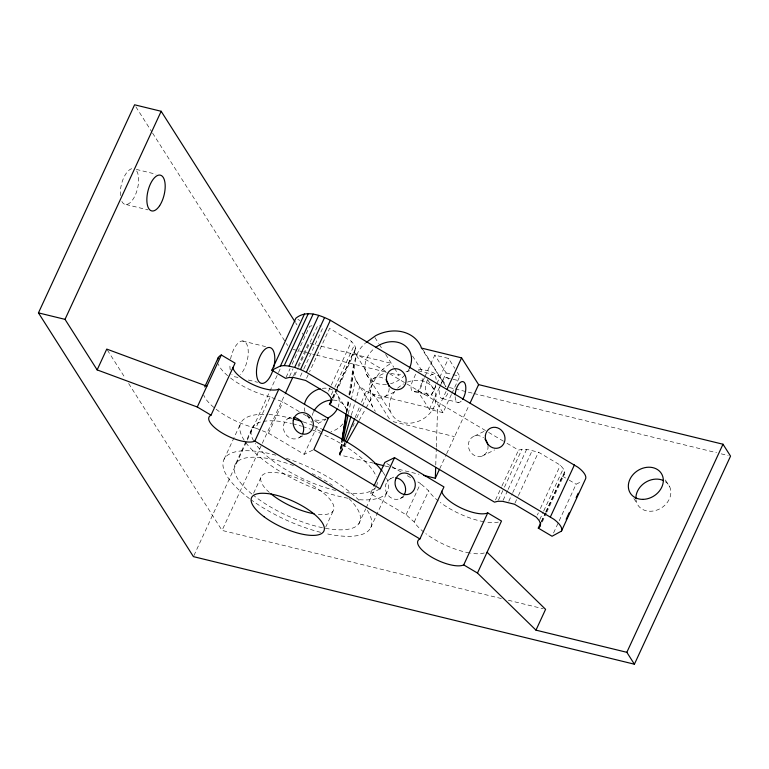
<?xml version="1.0" encoding="UTF-8"?>
<svg xmlns="http://www.w3.org/2000/svg" width="769" height="769" viewBox="0 0 769 769"><rect width="100%" height="100%" fill="white"/><g stroke="black" fill="none" stroke-linecap="round" stroke-linejoin="round"><path stroke-width="0.58" stroke-dasharray="3.85 2.88" d="M435.754 465.053L436.302 448.26M436.34 447.068L437.551 409.877L446.058 391.459M349.674 394.497C354.432 377.444 349.943 355.884 365.323 343.31M333.362 398.217L355.393 350.529L355.711 348.001L354.394 344.887L351.51 341.388L329.603 328.401L309.58 371.754M546.749 512.25L564.273 474.319L564.6 471.791L563.273 468.677L560.39 465.178L538.492 452.201L526.669 449.307L521.968 449.24L518.527 450.125L506.146 442.781M373.513 463.169L339.696 454.921L341.878 440.704M346.233 412.261L348.232 399.226M348.963 394.487L353.692 363.679M346.165 443.434L339.696 454.921L342.042 440.704M346.742 412.271L348.895 399.236M345.223 442.963L339.696 454.921L342.042 440.868M346.742 412.742L348.895 399.861M349.684 395.17L356.335 355.336L373.349 382.097A36.777 30.097 -32.4 0 0 375.359 411.28M345.146 441.752L339.696 454.921L342.407 441.992M348.328 413.78L351.039 400.851M351.279 399.669L355.47 379.684L353.394 371.985M339.696 454.921L343.378 442.329M351.414 414.866L354.759 403.427M355.095 402.283L359.786 386.259L355.47 379.684L372.484 406.445M415.548 374.215C413.847 379.319 409.608 384.663 411.463 390.219L412.597 391.286L428.881 395.314M355.134 417.596L359.671 406.618M361.488 402.225L366.034 391.248L359.786 386.259M224.058 459.266L240.88 422.854M235.939 463.198L252.77 426.776M193.932 555.545L246.782 441.156M247.291 440.06L277.993 373.609M278.503 372.523L281.012 367.073M312.772 450.105L304.168 454.325L268.516 433.197L255.769 428.131L270.198 396.919L282.934 401.985L299.237 411.636M286.106 377.271L290.115 368.601M292.114 364.266L309.647 326.335L311.935 325.748M289.548 376.387L293.056 368.803M501.359 598.551L222.049 530.418L261.787 444.395M262.296 443.309L284.934 394.314M293.489 375.801L295.998 370.36M298.016 366.006L308.58 343.137L319.068 345.694M294.748 375.378L298.247 367.784M298.757 366.707L317.78 325.518L321.163 326.123M268.516 433.197L282.934 401.985M300.381 376.377L303.39 369.879M303.89 368.793L323.422 326.527M306.571 378.261L309.08 372.84M253.607 493.217L261.306 476.569M328.469 391.238L351.51 341.388M331.352 394.737L334.361 388.23M334.861 387.153L354.394 344.887M304.168 454.325L318.587 423.113L326.123 419.422M332.41 397.804L336.418 389.133M336.918 388.057L353.442 352.289L355.393 350.529M332.679 397.852L336.687 389.181M337.187 388.105L355.711 348.001M352.75 426.66L354.259 423.402M356.768 417.961L361.795 407.089M362.295 406.003C369.812 390.719 374.859 371.638 391.306 363.324L320.231 345.983M325.71 527.13L333.4 510.481M423.93 532.186A42.91 15.236 24.8 0 1 414.241 522.045L406.09 514.73L370.437 493.602L373.426 487.142M451.403 394.478L442.992 412.684L429.333 409.348L417.99 391.517L424.43 377.589M424.921 376.522L434.821 355.095L448.481 358.431L454.777 368.341M358.767 523.862L365.698 508.867M366.188 507.8L375.099 488.517M442.992 412.684L431.659 394.843L448.481 358.431M370.648 527.794L387.48 491.381M429.333 409.348L439.724 386.855M440.224 385.788L446.155 372.936L434.821 355.095M451.903 393.401L459.824 376.272L457.295 372.302M406.09 514.73L420.518 483.518L416.442 481.096M414.241 522.045L428.66 490.833L420.518 483.518M439.762 468.648L446.174 454.777M446.664 453.71L469.08 405.205M495.496 499.975L501.503 486.969M502.003 485.883L518.527 450.125M498.437 500.177L503.945 488.257M504.445 487.181L521.968 449.24M503.128 500.244L507.636 490.497M508.136 489.411L526.669 449.307M508.77 501.253L512.269 493.669M512.769 492.583L532.302 450.317M514.961 503.137L517.96 496.63M518.46 495.544L538.492 452.201M537.358 515.028L538.358 512.865M540.367 508.53L560.39 465.178M539.742 519.613L543.241 512.019M543.741 510.943L563.273 468.677M541.299 521.593L545.308 512.923M545.807 511.846L562.331 476.078L564.273 474.319M541.568 521.642L545.567 512.971M546.077 511.894L564.6 471.791M542.241 522.007L546.25 513.336M553.545 532.994L576.087 484.23L582.162 481.25M359.094 420.451L365.563 408.954M366.15 407.906L373.792 394.324L437.551 409.877M390.729 373.225L398.871 375.214L400.438 374.195M287.779 418.769L292.076 416.654M373.724 378.386L386.432 372.167M299.324 437.542L303.63 435.427M384.952 396.641L395.545 391.45M474.492 436.061L484.028 431.39M390.623 478.645L393.853 477.068M370.437 493.602L380.126 488.853M481.932 456.161L494.64 449.932M400.332 498.466L405.715 495.832M484.278 552.959L481.481 553.67A42.91 15.236 24.8 0 1 470.541 553.122M414.203 391.729C421.652 391.488 423.738 381.828 421.489 375.964M136.334 169.411L155.972 174.207M126.049 204.516L147.994 209.87M446.155 372.936L451.855 374.32M452.989 374.599L459.824 376.272M418.182 370.754L432.86 374.34M446.52 377.675L459.045 380.732M293.066 349.405L315.155 354.788M316.319 355.076L386.076 372.09M449.423 387.547L454.094 388.681M455.258 388.97L472.762 393.238M473.925 393.517L716.554 452.71M721.216 453.845L728.214 455.556M242.485 340.984L265.584 346.617M417.99 391.517L431.659 394.843M442.55 398.64L458.487 402.533M237.977 377.492L235.67 376.925A18.389 8.305 -76.3 0 1 231.863 374.561M248.368 380.03L257.615 382.28M393.122 421.643L454.556 436.638M385.182 466.014L391.008 467.437M392.18 467.725L418.999 474.271M508.347 600.253L543.26 608.769M366.034 391.248L373.792 394.324L390.806 421.085M297.853 319.346L299.823 320.51M353.442 352.289L388.528 373.08M389.556 373.686L487.575 431.774M488.603 432.389L505.118 442.175M562.331 476.078L568.224 479.577M569.204 480.154L576.087 484.23M303.313 414.058L309.426 417.673M314.511 420.701L318.587 423.113M386.903 463.592L390.979 466.004M391.998 466.61L401.158 472.041M407.272 475.665L411.348 478.078M665.339 479.962L669.751 486.892M633.867 498.514L637.011 503.464M422.844 349.52L445.924 386.692L421.354 348.049M412.559 356.028L423.267 372.878M427.679 379.809L434.61 390.71M374.926 337.562L378.704 343.503M379.338 344.493L381.857 348.463M385.634 354.403L393.824 367.284M394.459 368.274L398.871 375.214M366.39 374.167L390.96 412.809M295.7 322.893L296.988 324.912M302.14 333.015L304.072 336.053M338.1 395.948L345.666 407.839M135.882 106.824L151.964 132.105M152.598 133.114L285.712 342.484M286.356 343.493L287.644 345.521M307.254 415.491L311.666 422.431M107.4 350.097L125.434 378.463M128.654 383.529L222.049 530.418M136.671 170.939A18.389 8.305 -76.3 0 1 134.479 196.787A18.389 8.305 -76.3 0 1 121.377 200.363M120.377 195.595A18.389 8.305 -76.3 0 1 132.874 168.565M230.565 359.036A18.389 8.305 -76.3 0 1 246.291 343.349A18.389 8.305 -76.3 0 1 240.38 374.484M230.248 369.956A18.389 8.305 -76.3 0 1 229.969 363.679M405.945 371.86A36.777 30.097 -32.4 0 1 411.607 370.331M418.461 369.601A36.777 30.097 -32.4 0 1 445.52 385.192M665.329 481.654A18.389 15.053 -32.4 0 1 661.129 508.088A18.389 15.053 -32.4 0 1 635.973 499.619M407.474 382.097A24.521 20.071 -32.4 0 1 436.042 399.515A24.521 20.071 -32.4 0 1 404.1 422.777A24.521 20.071 -32.4 0 1 394.747 391.363M397.592 388.268A24.521 20.071 -32.4 0 1 403.619 383.875M333.246 400.063A18.389 15.053 -32.4 0 1 346.704 411.684M342.82 423.921A18.389 15.053 -32.4 0 1 331.016 431.582M321.058 431.447A18.389 15.053 -32.4 0 1 315.079 427.699M312.252 415.356A18.389 15.053 -32.4 0 1 313.358 412.232M469.398 552.93A42.91 15.236 24.8 0 1 425.834 533.657M498.408 522.074A42.91 15.236 24.8 0 1 484.97 521.911M483.826 521.718A42.91 15.236 24.8 0 1 440.262 502.445M438.359 500.975A42.91 15.236 24.8 0 1 428.66 490.833M270.198 396.919A42.91 15.236 24.8 0 1 228.556 376.435M227.672 375.695A42.91 15.236 24.8 0 1 218.165 363.891M255.769 428.131A42.91 15.236 24.8 0 1 203.737 395.103M367.313 510.366A80.918 28.732 24.8 0 1 325.181 533.446M320.625 532.35A80.918 28.732 24.8 0 1 251.242 499.917M249.473 498.62A80.918 28.732 24.8 0 1 224.49 458.497A80.918 28.732 24.8 0 1 276.263 455.277M286.376 458.314A80.918 28.732 24.8 0 1 360.142 501.446M386.615 478.405A80.918 28.732 24.8 0 1 356.845 499.485M347.934 498.225A80.918 28.732 24.8 0 1 244.782 441.127M244.215 440.272A80.918 28.732 24.8 0 1 267.631 414.433M268.91 414.52A80.918 28.732 24.8 0 1 291.989 418.576M303.197 421.902A80.918 28.732 24.8 0 1 313.118 425.468M314.204 425.891A80.918 28.732 24.8 0 1 321.798 429.044M382.972 472.233A80.918 28.732 24.8 0 1 386.086 477.318M375.589 487.45A68.652 24.377 24.8 0 1 342.753 491.987M335.726 490.497A68.652 24.377 24.8 0 1 255.212 443.415M253.616 440.829A68.652 24.377 24.8 0 1 291.441 423.45M292.633 423.729A68.652 24.377 24.8 0 1 301.573 426.189M302.659 426.526A68.652 24.377 24.8 0 1 310.34 429.15M312.522 429.967A68.652 24.377 24.8 0 1 376.358 476.934M377.329 482.403A68.652 24.377 24.8 0 1 376.637 485.595M269.352 492.448A39.844 14.15 24.8 0 1 274.62 472.522A39.844 14.15 24.8 0 1 326.835 495.986A39.844 14.15 24.8 0 1 318.155 514.374M348.943 498.523A68.652 24.377 24.8 0 1 323.624 527.957M322.451 527.717A68.652 24.377 24.8 0 1 253.876 495.659M251.934 494.083A68.652 24.377 24.8 0 1 238.486 460.775A68.652 24.377 24.8 0 1 293.518 465.562M312.099 473.56A68.652 24.377 24.8 0 1 332.535 485.354M301.285 435.821A11.035 9.91 63.9 0 1 284.751 432.707A11.035 9.91 63.9 0 1 291.836 417.365M403.638 495.688A11.035 9.91 63.9 0 1 387.038 493.765A11.035 9.91 63.9 0 1 393.094 477.857M487.988 445.684A10.728 9.632 63.9 0 1 477.155 456.44A10.728 9.632 63.9 0 1 468.917 441.762A10.728 9.632 63.9 0 1 483.557 437.782M389.201 388.451A10.728 9.632 63.9 0 1 377.021 397.496A10.728 9.632 63.9 0 1 370.552 381.972A10.728 9.632 63.9 0 1 385.711 380.088M409.464 368.303A24.521 20.071 -32.4 0 1 406.253 373.513M404.898 375.099A24.521 20.071 -32.4 0 1 390.517 383.731M386.442 384.442A24.521 20.071 -32.4 0 1 365.756 372.513A24.521 20.071 -32.4 0 1 374.618 348.222M461.237 401.101A10.728 4.845 -76.3 0 1 455.123 395.67M322.298 388.326A18.389 15.053 -32.4 0 1 338.11 407.099M325.72 418.98A18.389 15.053 -32.4 0 1 314.521 419.836M309.782 417.759A18.389 15.053 -32.4 0 1 307.523 415.808M304.995 411.607A18.389 15.053 -32.4 0 1 304.322 405.561M441.223 382.952A10.728 4.845 -76.3 0 1 448.74 379.05M447.846 393.363A10.728 4.845 -76.3 0 1 440.8 397.861A10.728 4.845 -76.3 0 1 440.252 385.49M430.111 375.772A10.728 4.845 -76.3 0 1 436.167 379.54M435.84 384.779A10.728 4.845 -76.3 0 1 427.67 394.968A10.728 4.845 -76.3 0 1 427.564 379.626"/><path stroke-width="1.15" d="M423.661 475.405L435.331 478.251L435.677 467.456M342.061 439.522L346.06 413.453M342.042 440.704L346.348 414.635M342.243 439.695L344.983 423.286M342.657 440.82L348.078 414.952M343.714 441.185L351.077 416.01M345.146 441.752L354.682 418.692M366.15 342.465L375.868 335.544A36.777 30.097 -32.4 0 1 420.951 346.54L421.354 348.049L461.583 357.864L478.597 384.615L722.995 444.232L730.55 456.123L634.406 664.205L193.423 556.631L38.45 312.877L134.594 104.795L161.163 111.274L295.056 321.875M634.406 664.205L626.841 652.314L535.974 630.147L477.462 573.049L463.717 564.898A26.357 9.363 24.8 0 1 431.409 557.016A26.357 9.363 24.8 0 1 419.912 538.944L254.827 441.108A26.357 9.363 24.8 0 1 222.52 433.226A26.357 9.363 24.8 0 1 211.033 415.154L197.277 407.003L97.144 369.889L65.019 319.356L161.163 111.274M97.144 369.889L106.756 349.088L206.89 386.192M204.717 386.913L218.146 357.854M197.277 407.003L221.309 354.98L235.064 363.131L211.033 415.154M538.29 528.101L540.242 526.342L540.559 523.814L539.242 520.69L536.358 517.201L514.451 504.214L502.628 501.33L497.928 501.263L494.496 502.138L329.411 404.311L331.352 402.552L331.679 400.024L330.353 396.9L327.469 393.401L305.572 380.424L293.748 377.541L289.048 377.473L285.607 378.348L271.851 370.197L295.892 318.183C306.322 309.715 319.856 315.021 330.353 320.25L577.904 467.216A24.521 8.709 24.8 0 1 585.459 479.106L561.428 531.129L552.046 536.253L538.29 528.101L540.799 522.68M271.851 370.197L280.445 365.957L304.486 313.935M280.445 365.957L284.261 365.583L308.302 313.56M284.261 365.583L289.115 366.082L313.146 314.06M254.827 441.108L278.868 389.095L328.267 418.365L313.848 449.577L380.126 488.853L394.545 457.642L443.953 486.921L419.912 538.944M289.115 366.082L294.662 367.438L318.693 315.415M285.434 393.228L292.979 376.897M294.662 367.438L300.525 369.543L324.566 317.53M561.428 531.129A24.521 8.709 24.8 0 0 553.863 519.238L306.322 372.273L330.353 320.25M329.411 404.311L331.91 398.89M373.926 486.066L384.865 462.39L394.545 457.642M447.058 389.287L461.583 357.864M435.331 478.251L439.272 469.715M470.08 403.043L478.597 384.615M463.717 564.898L487.748 512.885L501.503 521.026L477.462 573.049M550.393 516.931L574.424 464.909M566.157 519.277L569.166 512.769M576.173 497.601L578.182 493.265M535.974 630.147L545.586 609.336L487.085 552.248M626.841 652.314L722.995 444.232M346.752 442.386L358.508 421.489M38.45 312.877L65.019 319.356M374.686 463.457L384.01 465.735M300.525 369.543L306.322 372.273M635.896 498.6A18.389 15.053 -32.4 0 1 645.124 482.596A18.389 15.053 -32.4 0 1 663.57 480.635M313.858 411.223A18.389 15.053 -32.4 0 1 332.131 400.043M272.985 370.014A18.389 8.305 -76.3 0 1 257.375 378.742A18.389 8.305 -76.3 0 1 265.93 348.568A18.389 8.305 -76.3 0 1 273.639 367.697M487.748 512.885A26.357 9.363 24.8 0 1 461.467 508.184A26.357 9.363 24.8 0 1 441.685 491.208M217.54 359.767A42.91 15.236 24.8 0 1 221.309 354.98M278.868 389.095A26.357 9.363 24.8 0 1 252.578 384.394A26.357 9.363 24.8 0 1 232.796 367.419M293.095 418.865A80.918 28.732 24.8 0 1 302.063 421.527M322.884 429.515A80.918 28.732 24.8 0 1 382.337 471.359M314.04 513.788A39.844 14.15 24.8 0 1 270.967 493.833M293.595 417.365A11.035 9.91 63.9 0 1 302.717 433.581M395.718 477.799A11.035 9.91 63.9 0 1 404.138 494.957M484.912 439.022A10.728 9.632 63.9 0 1 487.844 444.77M386.336 380.761A10.728 9.632 63.9 0 1 389.056 386.624M375.455 347.569A24.521 20.071 -32.4 0 1 403.389 344.589A24.521 20.071 -32.4 0 1 409.464 368.303M455.161 394.805A10.728 4.845 -76.3 0 1 463.678 381.905A10.728 4.845 -76.3 0 1 462.582 399.428M337.168 409.127A18.389 15.053 -32.4 0 1 327.902 418.019M304.466 404.513A18.389 15.053 -32.4 0 1 320.01 388.778M159.635 205.679A18.389 8.305 -76.3 0 0 161.519 175.64A18.389 8.305 -76.3 0 0 146.917 197.748A18.389 8.305 -76.3 0 0 159.635 205.679M263.969 516.701A39.844 14.15 24.8 0 0 323.787 531.292A39.844 14.15 24.8 0 0 275.456 495.015A39.844 14.15 24.8 0 0 263.969 516.701M293.258 420.585A11.035 9.91 63.9 0 0 306.658 433.87A11.035 9.91 63.9 0 0 309.782 415.769A11.035 9.91 63.9 0 0 293.258 420.585M395.439 479.894A11.035 9.91 63.9 0 0 407.551 494.515A11.035 9.91 63.9 0 0 412.501 477.04A11.035 9.91 63.9 0 0 395.439 479.894M485.393 435.494A10.728 9.632 63.9 0 0 498.87 447.856A10.728 9.632 63.9 0 0 501.205 430.073A10.728 9.632 63.9 0 0 485.393 435.494M386.586 376.474A10.728 9.632 63.9 0 0 399.611 389.393A10.728 9.632 63.9 0 0 402.658 371.792A10.728 9.632 63.9 0 0 386.586 376.474M642.98 499.369A18.389 15.053 -32.4 0 0 662.196 475.002A18.389 15.053 -32.4 0 0 632.291 475.502A18.389 15.053 -32.4 0 0 642.98 499.369"/></g></svg>
